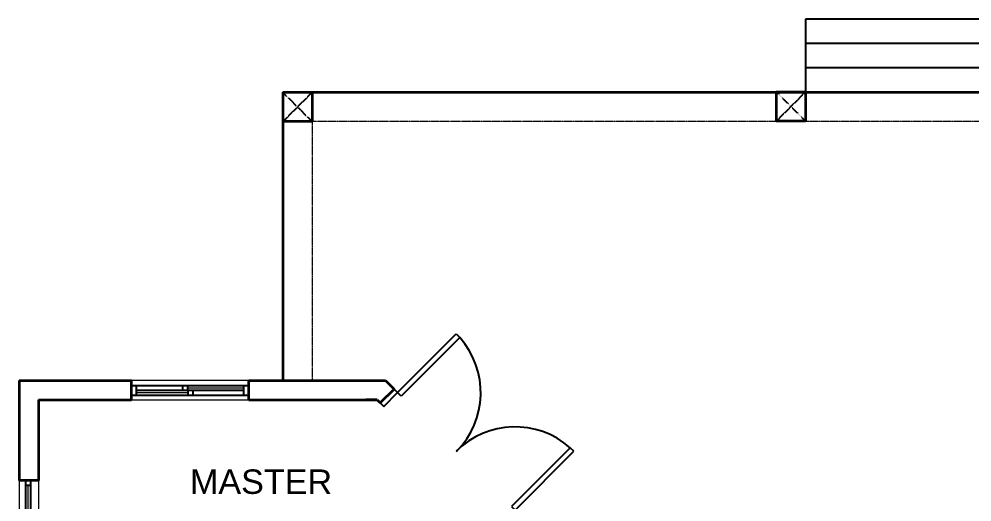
# Model space of a CAD drawing. Header units: inches. Extents: x 0 to 22102, y -19958 to 0.
# Drawn here: x 12240.3 to 12630.4, y -9861.3 to -9663.5 of the extents above; entities that cross this region are included whole.
import ezdxf

# ---------------------------------------------------------------- set-up
doc = ezdxf.new("R2010")
doc.units = ezdxf.units.IN
doc.header["$MEASUREMENT"] = 0
doc.linetypes.add('HIDDEN', pattern=[0.375, 0.25, -0.125])
doc.linetypes.add('HIDDEN2', pattern=[0.1875, 0.125, -0.0625])
for name, color, linetype in [('DOOR-EXT', 2, 'Continuous'), ('DOOR-INT', 2, 'Continuous'), ('Layer1', 1, 'Continuous'), ('TEXTL', 3, 'Continuous')]:
    doc.layers.add(name, color=color, linetype=linetype)
for name, color, linetype, lineweight in [('wall view line', 210, 'Continuous', 13), ('WALL-EXT', 6, 'Continuous', 35), ('windows', 5, 'Continuous', 9)]:
    doc.layers.add(name, color=color, linetype=linetype, lineweight=lineweight)
doc.styles.add('TITLE-1', font='BOOKOS.TTF', dxfattribs={"height": 5})

# ---------------------------------------------------------------- blocks, each defined once
blk = doc.blocks.new('post')
at = {"layer": 'Layer1', "linetype": 'HIDDEN', "ltscale": 0.2}
for p, q in [((2157.33, 311.43), (2145.33, 299.43)), ((2145.33, 311.43), (2157.33, 299.43))]:
    blk.add_line(p, q, dxfattribs=at)
at = {"layer": 'WALL-EXT'}
for p, q in [((2145.33, 311.43), (2157.33, 311.43)), ((2145.33, 311.43), (2145.33, 299.43)), ((2157.33, 311.43), (2157.33, 299.43)), ((2157.33, 299.43), (2145.33, 299.43))]:
    blk.add_line(p, q, dxfattribs=at)
blk = doc.blocks.new('door 2')
at = {"layer": 'DOOR-INT'}
for p, q in [((2918.93, -377.8), (2920.93, -377.8)), ((2920.93, -377.8), (2920.93, -385.8)), ((2988.93, -377.8), (2988.93, -385.8)), ((2990.93, -377.8), (2988.93, -377.8)), ((2918.93, -385.8), (2920.93, -385.8)), ((2920.93, -385.8), (2920.93, -419.8)), ((2922.93, -385.8), (2920.93, -385.8)), ((2922.93, -419.8), (2922.93, -385.8)), ((2986.93, -419.8), (2986.93, -385.8)), ((2986.93, -385.8), (2988.93, -385.8)), ((2990.93, -385.8), (2988.93, -385.8)), ((2988.93, -385.8), (2988.93, -419.8)), ((2920.93, -419.8), (2922.93, -419.8)), ((2988.93, -419.8), (2986.93, -419.8))]:
    blk.add_line(p, q, dxfattribs=at)
for centre, start, end in [((2920.93, -385.8), 273.3665, 0), ((2988.93, -385.8), 180, 266.6335)]:
    blk.add_arc(centre, 34.06, start, end, dxfattribs=at)
at = {"layer": 'WALL-EXT'}
for p, q in [((2918.93, -377.8), (2918.93, -385.8)), ((2990.93, -377.8), (2990.93, -385.8)), ((2990.93, -377.8), (2990.93, -385.8))]:
    blk.add_line(p, q, dxfattribs=at)
blk = doc.blocks.new('windows _PA3060')
at = {"layer": 'DOOR-INT'}
for p, q in [((2624.22, 97.7), (2624.22, 133.7)), ((2626.22, 97.7), (2626.22, 133.7)), ((2626.22, 131.7), (2624.22, 131.7)), ((2626.22, 99.7), (2624.22, 99.7))]:
    blk.add_line(p, q, dxfattribs=at)
at = {"layer": 'wall view line'}
for p, q in [((2621.43, 133.7), (2621.43, 97.7)), ((2629.43, 133.7), (2629.43, 97.7))]:
    blk.add_line(p, q, dxfattribs=at)
at = {"layer": 'WALL-EXT'}
for p, q in [((2629.43, 133.7), (2621.43, 133.7)), ((2629.43, 97.7), (2621.43, 97.7))]:
    blk.add_line(p, q, dxfattribs=at)
at = {"layer": 'windows'}
blk.add_line((2625.22, 99.7), (2625.22, 131.7), dxfattribs=at)
blk = doc.blocks.new('window_CN26')
at = {"layer": 'DOOR-EXT'}
for p, q in [((2668.01, 184.69), (2716.01, 184.69)), ((2670.01, 180.69), (2670.01, 184.69)), ((2689.01, 182.69), (2689.01, 184.69)), ((2691.01, 182.69), (2691.01, 184.69)), ((2714.01, 180.69), (2714.01, 184.69)), ((2668.01, 180.69), (2716.01, 180.69)), ((2670.01, 182.69), (2714.01, 182.69)), ((2691.01, 182.69), (2691.01, 180.69)), ((2693.01, 182.69), (2693.01, 180.69))]:
    blk.add_line(p, q, dxfattribs=at)
at = {"layer": 'wall view line'}
for p, q in [((2716.01, 186.68), (2668.01, 186.68)), ((2668.01, 178.7), (2716.01, 178.7))]:
    blk.add_line(p, q, dxfattribs=at)
at = {"layer": 'WALL-EXT'}
for p, q in [((2668.01, 178.7), (2668.01, 186.68)), ((2716.01, 178.7), (2716.01, 186.68))]:
    blk.add_line(p, q, dxfattribs=at)
at = {"layer": 'windows'}
for p, q in [((2691.01, 183.69), (2714.01, 183.69)), ((2691.01, 181.69), (2670.01, 181.69))]:
    blk.add_line(p, q, dxfattribs=at)

msp = doc.modelspace()

# ---------------------------------------------------------------- linework, layer by layer
at = {"layer": 'Layer1', "color": 6}
for p, q in [((12754.25827, -9663.52881), (12562.25827, -9663.52881)), ((12562.25827, -9663.52881), (12562.25827, -9693.52881)), ((12754.25827, -9673.52881), (12562.25827, -9673.52881)), ((12754.25827, -9683.52881), (12562.25827, -9683.52881)), ((12754.25827, -9693.52881), (12562.25827, -9693.52881))]:
    msp.add_line(p, q, dxfattribs=at)
at = {"layer": 'wall view line', "color": 6, "linetype": 'HIDDEN2'}
for p, q in [((12360.25827, -9693.77881), (12360.25827, -9811.77755)), ((12360.25827, -9705.29967), (12968.25409, -9705.52881))]:
    msp.add_line(p, q, dxfattribs=at)
at = {"layer": 'WALL-EXT'}
for p, q in [((12348.25827, -9693.52881), (12968.25825, -9693.52881)), ((12348.25827, -9705.52881), (12348.2492, -9811.52964)), ((12240.25696, -9811.52742), (12240.25825, -9852.50801)), ((12240.25825, -9811.52742), (12286.34379, -9811.52793)), ((12334.34379, -9811.52845), (12390.26162, -9811.53325)), ((12390.26162, -9811.53325), (12393.80577, -9815.07741)), ((12393.80577, -9815.07741), (12388.14892, -9820.73426)), ((12248.25825, -9819.50801), (12248.25825, -9852.50801)), ((12248.25825, -9819.50829), (12286.34379, -9819.50966)), ((12334.34379, -9819.51128), (12386.92797, -9819.51331)), ((12386.93002, -9819.51536), (12382.26162, -9819.51536)), ((12386.92797, -9819.51331), (12388.14892, -9820.73426))]:
    msp.add_line(p, q, dxfattribs=at)

# ---------------------------------------------------------------- block references
at = {"layer": 'DOOR-INT', "rotation": 135}
msp.add_blockref('door 2', (14235.90813, -12202.7837), dxfattribs=at)
at = {"layer": 'Layer1'}
for p in [(10202.92855, -10004.95422), (10404.92836, -10004.7973)]:
    msp.add_blockref('post', p, dxfattribs=at)
at = {"layer": 'wall view line'}
msp.add_blockref('windows _PA3060', (9618.83187, -9986.20777), dxfattribs=at)
at = {"layer": 'windows'}
msp.add_blockref('window_CN26', (9618.33187, -9998.20692), dxfattribs=at)

# ---------------------------------------------------------------- texts
at = {"layer": 'TEXTL', "insert": (12339.31448, -9869.69949), "char_height": 10, "width": 101.8934752, "attachment_point": 5, "style": 'TITLE-1'}
msp.add_mtext("{\\fArial|b0|i0|c0|p34;MASTER BEDROOM\\P16'x21'}", dxfattribs=at)

doc.saveas('drawing.dxf')
